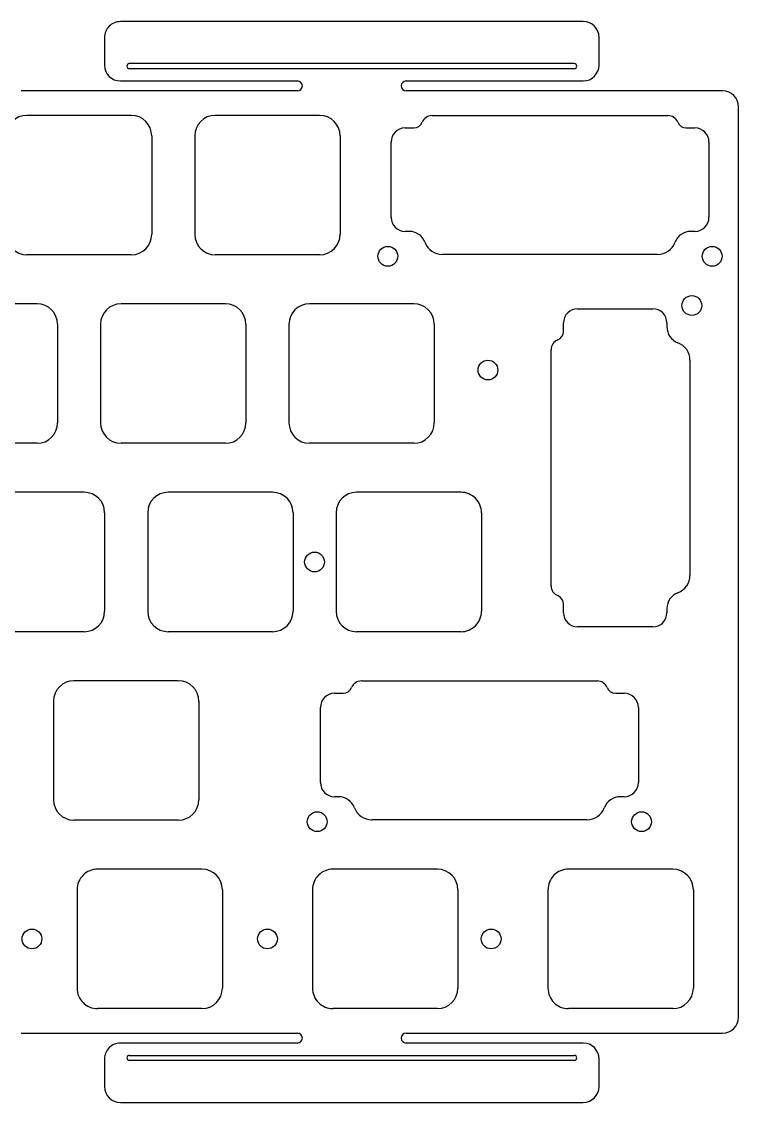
# Model space of a CAD drawing. Header units: millimetres. Extents: x -10 to 276, y -93 to 17.
# Drawn here: x 203.7 to 276.2, y -92.7 to 16.5 of the extents above; entities that cross this region are included whole.
import ezdxf

# ---------------------------------------------------------------- set-up
doc = ezdxf.new("R2010")
doc.units = ezdxf.units.MM
doc.layers.add('BLACK', color=7, linetype='CONTINUOUS')
doc.layers.add('Edge.Cuts', color=53, linetype='CONTINUOUS')

msp = doc.modelspace()

# ---------------------------------------------------------------- linework, layer by layer
at = {"layer": 'BLACK', "linetype": 'Continuous'}
for p, q in [((260.5299, 16.525), (213.729918, 16.525)), ((212.129918, 14.925), (212.129918, 12.117411)), ((262.129918, 12.125), (262.129918, 14.925)), ((259.6299, 12.275), (214.6299, 12.275)), ((214.6299, 11.775), (259.6299, 11.775)), ((213.7299, 10.525), (231.6299, 10.525)), ((242.6299, 10.525), (260.537275, 10.525)), ((231.6299, 9.525), (203.690975, 9.525)), ((274.625, 9.525), (242.6299, 9.525)), ((276.225, -84.125), (276.225, 7.925)), ((214.825, 7.05), (204.275, 7.05)), ((233.875, 7.05), (223.325, 7.05)), ((216.9, 4.975), (216.9, -4.975)), ((221.25, 4.975), (221.25, -4.975)), ((235.95, 4.975), (235.95, -4.975)), ((214.825, -7.05), (204.275, -7.05)), ((233.875, -7.05), (223.325, -7.05)), ((205.3, -12), (194.75, -12)), ((224.35, -12), (213.8, -12)), ((243.4, -12), (232.85, -12)), ((207.375, -14.075), (207.375, -24.025)), ((211.725, -14.075), (211.725, -24.025)), ((226.425, -14.075), (226.425, -24.025)), ((230.775, -14.075), (230.775, -24.025)), ((245.475, -14.075), (245.475, -24.025)), ((205.3, -26.1), (194.75, -26.1)), ((224.35, -26.1), (213.8, -26.1)), ((243.4, -26.1), (232.85, -26.1)), ((210.0625, -31.05), (199.5125, -31.05)), ((229.1125, -31.05), (218.5625, -31.05)), ((212.1375, -33.125), (212.1375, -43.075)), ((216.4875, -33.125), (216.4875, -43.075)), ((231.1875, -33.125), (231.1875, -43.075)), ((210.0625, -45.15), (199.5125, -45.15)), ((229.1125, -45.15), (218.5625, -45.15)), ((219.5875, -50.1), (209.0375, -50.1)), ((206.9625, -52.175), (206.9625, -62.125)), ((221.6625, -52.175), (221.6625, -62.125)), ((219.5875, -64.2), (209.0375, -64.2)), ((221.96875, -69.15), (211.418749, -69.15)), ((245.78125, -69.15), (235.231249, -69.15)), ((269.59375, -69.15), (259.043749, -69.15)), ((209.34375, -71.225), (209.34375, -81.175001)), ((224.04375, -71.225), (224.04375, -81.175)), ((233.15625, -71.225), (233.15625, -81.175001)), ((247.85625, -71.225), (247.85625, -81.175)), ((256.96875, -71.225), (256.96875, -81.175001)), ((271.66875, -71.225), (271.66875, -81.175)), ((221.96875, -83.25), (211.41875, -83.25)), ((245.78125, -83.25), (235.23125, -83.25)), ((269.59375, -83.25), (259.04375, -83.25)), ((203.690975, -85.725), (231.6299, -85.725)), ((242.6299, -85.725), (274.625, -85.725)), ((231.6299, -86.725), (213.729918, -86.725)), ((260.5299, -86.725), (242.6299, -86.725)), ((212.129918, -88.325), (212.129918, -91.132375)), ((214.6299, -87.975), (259.6299, -87.975)), ((259.6299, -88.475), (214.6299, -88.475)), ((262.129918, -91.125), (262.129918, -88.325)), ((213.7299, -92.725), (260.537489, -92.725))]:
    msp.add_line(p, q, dxfattribs=at)
at = {"layer": 'BLACK'}
for centre in [(250.9012, -18.7), (204.7875, -76.2), (228.6, -76.2), (251.221875, -76.2)]:
    msp.add_circle(centre, 1, dxfattribs=at)
for centre, radius, start, end in [((213.7299, 14.925), 1.599982, 89.99935542, 180), ((260.5299, 14.925), 1.6, 0, 90), ((213.7299, 12.125), 1.6, 180.27176206, 270), ((214.6299, 12.025), 0.25, 90, 270), ((259.6299, 12.025), 0.25, 270, 90), ((260.5299, 12.125), 1.600018, 270.26409586, 0), ((231.6299, 10.025), 0.5, 270, 90), ((242.6299, 10.025), 0.5, 90, 270), ((274.625, 7.925), 1.6, 0, 90), ((204.275, 4.975), 2.075, 90, 180), ((214.825, 4.975), 2.075, 0, 90), ((223.325, 4.975), 2.075, 90, 180), ((233.875, 4.975), 2.075, 0, 90), ((204.275, -4.975), 2.075, 180, 270), ((214.825, -4.975), 2.075, 270, 0), ((223.325, -4.975), 2.075, 180, 270), ((233.875, -4.975), 2.075, 270, 0), ((205.3, -14.075), 2.075, 0, 90), ((213.8, -14.075), 2.075, 90, 180), ((224.35, -14.075), 2.075, 0, 90), ((232.85, -14.075), 2.075, 90, 180), ((243.4, -14.075), 2.075, 0, 90), ((205.3, -24.025), 2.075, 270, 0), ((213.8, -24.025), 2.075, 180, 270), ((224.35, -24.025), 2.075, 270, 0), ((232.85, -24.025), 2.075, 180, 270), ((243.4, -24.025), 2.075, 270, 0), ((210.0625, -33.125), 2.075, 0, 90), ((218.5625, -33.125), 2.075, 90, 180), ((229.1125, -33.125), 2.075, 0, 90), ((210.0625, -43.075), 2.075, 270, 0), ((218.5625, -43.075), 2.075, 180, 270), ((229.1125, -43.075), 2.075, 270, 0), ((209.0375, -52.175), 2.075, 90, 180), ((219.5875, -52.175), 2.075, 0, 90), ((209.0375, -62.125), 2.075, 180, 270), ((219.5875, -62.125), 2.075, 270, 0), ((211.418749, -71.224999), 2.074999, 90, 180.00002761), ((221.96875, -71.225), 2.075, 0, 90), ((235.231249, -71.224999), 2.074999, 90, 180.00002761), ((245.78125, -71.225), 2.075, 0, 90), ((259.043749, -71.224999), 2.074999, 90, 180.00002761), ((269.59375, -71.225), 2.075, 0, 90), ((211.418749, -81.175001), 2.074999, 180, 270.00002761), ((221.96875, -81.175), 2.075, 270, 0), ((235.231249, -81.175001), 2.074999, 180, 270.00002761), ((245.78125, -81.175), 2.075, 270, 0), ((259.043749, -81.175001), 2.074999, 180, 270.00002761), ((269.59375, -81.175), 2.075, 270, 0), ((274.625, -84.125), 1.6, 270, 0), ((231.6299, -86.225), 0.5, 270, 90), ((242.6299, -86.225), 0.5, 90, 270), ((213.7299, -88.325), 1.599982, 89.99935542, 180), ((260.5299, -88.325), 1.6, 0, 90), ((214.6299, -88.225), 0.25, 90, 270), ((259.6299, -88.225), 0.25, 270, 90), ((213.7299, -91.125), 1.6, 180.26409883, 270), ((260.5299, -91.125), 1.600018, 270.27175901, 0)]:
    msp.add_arc(centre, radius, start, end, dxfattribs=at)
at = {"layer": 'Edge.Cuts', "linetype": 'CONTINUOUS'}
for p, q in [((245.24718, 7.0276), (269.10242, 7.0276)), ((242.52436, 5.77544), (243.38997, 5.77544)), ((270.95963, 5.77544), (271.82524, 5.77544)), ((241.09936, -3.25044), (241.09936, 4.35044)), ((273.25024, 4.35044), (273.25024, -3.25044)), ((242.9284, -4.67544), (242.52436, -4.67544)), ((271.82524, -4.67544), (271.4212, -4.67544)), ((268.0503, -7.01191), (246.2993, -7.01191)), ((259.96831, -12.49976), (267.56919, -12.49976)), ((258.54331, -14.79037), (258.54331, -13.92476)), ((268.99419, -13.92476), (268.99419, -14.3288)), ((257.29115, -40.50282), (257.29115, -16.64758)), ((271.33066, -17.6997), (271.33066, -39.4507)), ((248.16875, -31.05), (237.618749, -31.05)), ((235.54375, -33.125), (235.54375, -43.075001)), ((250.24375, -33.125), (250.24375, -43.075)), ((258.54331, -43.22564), (258.54331, -42.36003)), ((268.99419, -42.8216), (268.99419, -43.22564)), ((267.56919, -44.65064), (259.96831, -44.65064)), ((248.16875, -45.15), (237.61875, -45.15)), ((238.10343, -50.1224), (261.95867, -50.1224)), ((235.38061, -51.37456), (236.24622, -51.37456)), ((263.81588, -51.37456), (264.68149, -51.37456)), ((233.95561, -60.40044), (233.95561, -52.79956)), ((266.10649, -52.79956), (266.10649, -60.40044)), ((235.78465, -61.82544), (235.38061, -61.82544)), ((264.68149, -61.82544), (264.27745, -61.82544)), ((260.90655, -64.16191), (239.15555, -64.16191))]:
    msp.add_line(p, q, dxfattribs=at)
at = {"layer": 'Edge.Cuts'}
for centre in [(240.775, -7.2), (273.575, -7.2), (271.51875, -12.175), (233.3625, -38.1), (233.63125, -64.35), (266.43125, -64.35)]:
    msp.add_circle(centre, 1, dxfattribs=at)
for centre, radius, start, end in [((245.2472, 5.9526), 1.075006, 90.00106597, 157.97610066), ((269.1024, 5.9526), 1.075, 22.02389934, 89.99893403), ((242.52436, 4.35044), 1.425, 90, 180), ((243.38997, 6.70385), 0.928411, -90, -22.02270195), ((270.9596, 6.7039), 0.92846, -157.97374324, -89.99814868), ((271.82524, 4.35044), 1.425, 0, 90), ((242.52436, -3.25044), 1.425, -180, -90), ((271.8252, -3.2504), 1.42504, -89.99839174, -0.00160826), ((242.92841, -6.40037), 1.72493, 20.54597615, 90.00033216), ((271.4212, -6.4004), 1.724938, 90, 159.45340178), ((246.29931, -5.13696), 1.87495, -159.45407657, -90.00030559), ((268.0503, -5.137), 1.874943, -90, -20.54506499), ((259.96831, -13.92476), 1.425, 90, 180), ((267.56915, -13.9248), 1.42504, 0.00160826, 89.99839174), ((257.61485, -14.7904), 0.92846, -67.97374324, 0.00185132), ((270.71915, -14.3288), 1.724938, -180, -110.54659822), ((258.36615, -16.6476), 1.075, 112.02389934, 179.99893403), ((269.45575, -17.6997), 1.874943, 0, 69.45493501), ((237.6188, -33.125), 2.07505, 90.00140823, 180), ((248.1688, -33.125), 2.075, 0, 90.00138062), ((269.45571, -39.45069), 1.87495, -69.45407657, -0.00030559), ((258.36615, -40.5028), 1.075006, -179.99893403, -112.02389934), ((257.6149, -42.36003), 0.928411, 0, 67.97729805), ((270.71912, -42.82159), 1.72493, -249.45402385, -179.99966784), ((237.6188, -43.075), 2.075, -179.99997239, -90.00138062), ((248.1688, -43.075), 2.07495, -90.00138062, 0), ((259.96831, -43.22564), 1.425, -180, -90), ((267.56919, -43.22564), 1.425, -90, 0), ((238.10345, -51.1974), 1.075006, 90.00106597, 157.97610066), ((261.95865, -51.1974), 1.075, 22.02389934, 89.99893403), ((236.24622, -50.44615), 0.928411, -90, -22.02270195), ((263.81585, -50.4461), 0.92846, -157.97374324, -89.99814868), ((235.38061, -52.79956), 1.425, 90, 180), ((264.68149, -52.79956), 1.425, 0, 90), ((235.38061, -60.40044), 1.425, -180, -90), ((264.68145, -60.4004), 1.42504, -89.99839174, -0.00160826), ((235.78466, -63.55037), 1.72493, 20.54597615, 90.00033216), ((264.27745, -63.5504), 1.724938, 90, 159.45340178), ((239.15556, -62.28696), 1.87495, -159.45407657, -90.00030559), ((260.90655, -62.287), 1.874943, -90, -20.54506499)]:
    msp.add_arc(centre, radius, start, end, dxfattribs=at)

doc.saveas('drawing.dxf')
